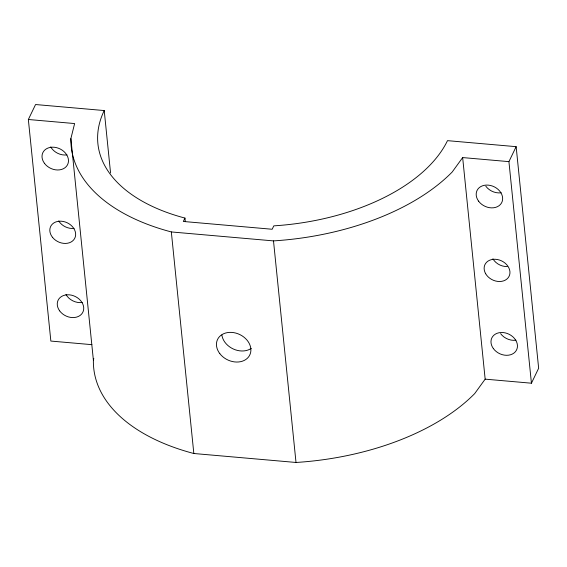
<?xml version="1.0" encoding="UTF-8"?>
<svg xmlns="http://www.w3.org/2000/svg" width="567" height="567" viewBox="0 0 567 567"><rect width="100%" height="100%" fill="white"/><g stroke="black" fill="none" stroke-linecap="round" stroke-linejoin="round"><path stroke-width="0.85" d="M28.35 119.495L35.565 104.534L104.222 110.551A178.881 99.771 -5.8 0 0 184.962 218.068L183.325 221.47L272.167 229.259L273.811 225.857A178.881 99.771 -5.8 0 0 447.491 140.651L516.147 146.669L508.925 161.638L462.658 157.576L485.161 379.146L474.699 393.583A205.715 114.732 -5.8 0 1 296.009 462.466L193.836 453.508A205.715 114.732 -5.8 0 1 93.385 360.144L70.882 138.582L74.624 123.556L28.35 119.495L50.853 341.065L91.889 344.665M93.385 360.144L93.803 358.479M485.161 379.146L531.435 383.207L538.65 368.238L516.147 146.669M462.658 157.576L452.19 172.014A205.715 114.732 -5.8 0 1 273.5 240.897L171.333 231.938A205.715 114.732 -5.8 0 1 70.882 138.582M508.925 161.638L531.435 383.207M273.5 240.897L296.009 462.466M184.962 218.068L185.324 221.584M171.333 231.938L193.836 453.508M104.222 110.551L110.558 172.978M251.266 348.372A17.889 14.047 25.7 0 1 233.363 349.017A17.889 14.047 25.7 0 1 221.881 335.005M507.267 266.554A13.417 10.532 25.7 0 1 492.9 258.8M515.963 340.2A13.75 10.794 25.7 0 1 500.59 333.609M501.164 192.773A13.75 10.794 25.7 0 1 485.791 186.182M74.093 228.373A13.417 10.532 25.7 0 1 58.755 220.988M66.991 154.883A13.75 10.794 25.7 0 1 50.718 146.896M82.236 302.48A13.75 10.794 25.7 0 1 65.97 294.493M485.685 273.762A13.417 10.532 25.7 0 0 508.053 277.894A13.417 10.532 25.7 0 0 497.401 259.516A13.417 10.532 25.7 0 0 485.685 273.762M478.576 201.15A13.75 10.794 25.7 0 0 501.419 203.149A13.75 10.794 25.7 0 0 488.265 185.125A13.75 10.794 25.7 0 0 478.576 201.15M493.368 348.577A13.75 10.794 25.7 0 0 516.218 350.576A13.75 10.794 25.7 0 0 503.064 332.546A13.75 10.794 25.7 0 0 493.368 348.577M52.476 237.297A13.417 10.532 25.7 0 0 74.667 238.438A13.417 10.532 25.7 0 0 61.073 221.194A13.417 10.532 25.7 0 0 52.476 237.297M44.403 163.261A13.75 10.794 25.7 0 0 67.246 165.259A13.75 10.794 25.7 0 0 54.099 147.236A13.75 10.794 25.7 0 0 44.403 163.261M59.648 310.858A13.75 10.794 25.7 0 0 82.499 312.856A13.75 10.794 25.7 0 0 69.344 294.833A13.75 10.794 25.7 0 0 59.648 310.858M219.798 353.61A17.889 14.047 25.7 0 0 249.459 355.601A17.889 14.047 25.7 0 0 231.754 332.404A17.889 14.047 25.7 0 0 219.798 353.61"/></g></svg>
